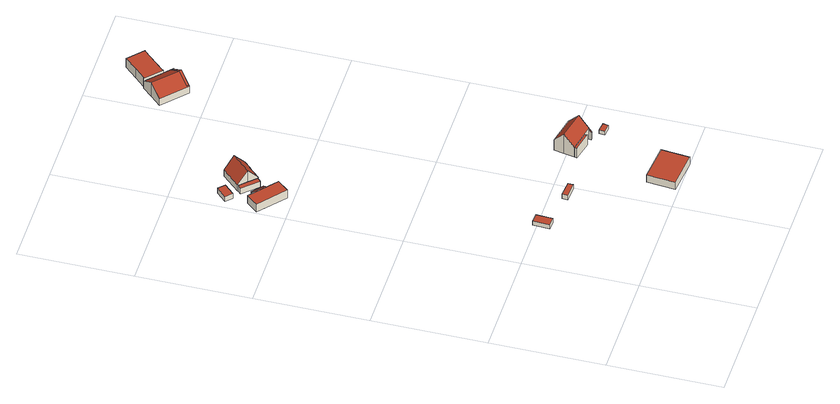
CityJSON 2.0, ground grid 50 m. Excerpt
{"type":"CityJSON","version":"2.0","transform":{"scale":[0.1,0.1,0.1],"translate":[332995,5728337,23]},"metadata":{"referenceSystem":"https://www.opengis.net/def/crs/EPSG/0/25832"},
"CityObjects":{
"building1":{"type":"Building","attributes":{"Geometrietyp2DReferenz":"3000","Gemeindeschluessel":"05170048","function":"31001_2723","roofType":"1000","measuredHeight":2.19},"address":[{"country":"Germany","locality":"Wesel","thoroughfareNumber":"171","thoroughfareName":"Reeser Landstraße"}],"geometry":[{"type":"Solid","lod":"2","boundaries":[[[[0,1,2,3]],[[4,5,1,0]],[[6,7,5,4]],[[3,2,7,6]],[[4,0,3,6]],[[1,5,7,2]]]],"semantics":{"surfaces":[{"type":"WallSurface"},{"type":"RoofSurface"},{"type":"GroundSurface"}],"values":[[0,0,0,0,1,2]]}}]},
"building2":{"type":"Building","attributes":{"Geometrietyp2DReferenz":"3000","Gemeindeschluessel":"05170048","function":"31001_2741","roofType":"1000","measuredHeight":4.2},"address":[{"country":"Germany","locality":"Wesel","thoroughfareNumber":"2","thoroughfareName":"Heideweg"}],"geometry":[{"type":"Solid","lod":"2","boundaries":[[[[8,9,10,11]],[[12,13,9,8]],[[14,15,13,12]],[[11,10,15,14]],[[12,8,11,14]],[[9,13,15,10]]]],"semantics":{"surfaces":[{"type":"WallSurface"},{"type":"RoofSurface"},{"type":"GroundSurface"}],"values":[[0,0,0,0,1,2]]}}]},
"building3":{"type":"Building","attributes":{"Geometrietyp2DReferenz":"3000","Gemeindeschluessel":"05170048","function":"31001_2723","roofType":"1000","measuredHeight":2.51},"address":[{"country":"Germany","locality":"Wesel","thoroughfareNumber":"171","thoroughfareName":"Reeser Landstraße"}],"geometry":[{"type":"Solid","lod":"2","boundaries":[[[[16,17,18,19]],[[20,21,17,16]],[[22,23,21,20]],[[19,18,23,22]],[[20,16,19,22]],[[17,21,23,18]]]],"semantics":{"surfaces":[{"type":"WallSurface"},{"type":"RoofSurface"},{"type":"GroundSurface"}],"values":[[0,0,0,0,1,2]]}}]},
"building4":{"type":"Building","attributes":{"Geometrietyp2DReferenz":"3000","Gemeindeschluessel":"05170048","function":"31001_2463","roofType":"1000","measuredHeight":2.63},"address":[{"country":"Germany","locality":"Wesel","thoroughfareNumber":"2","thoroughfareName":"Heideweg"}],"geometry":[{"type":"Solid","lod":"2","boundaries":[[[[24,25,26,27]],[[28,29,25,24]],[[30,31,29,28]],[[27,26,31,30]],[[28,24,27,30]],[[25,29,31,26]]]],"semantics":{"surfaces":[{"type":"WallSurface"},{"type":"RoofSurface"},{"type":"GroundSurface"}],"values":[[0,0,0,0,1,2]]}}]},
"building5":{"type":"Building","attributes":{"Geometrietyp2DReferenz":"3000","Gemeindeschluessel":"05170048","function":"51009_1610","roofType":"3100","measuredHeight":2.92},"geometry":[{"type":"Solid","lod":"2","boundaries":[[[[32,33,34,35]],[[36,37,33,32]],[[38,39,37,36]],[[35,34,39,38]],[[32,40,36]],[[38,41,35]],[[35,41,40,32]],[[36,40,41,38]],[[33,37,39,34]]]],"semantics":{"surfaces":[{"type":"WallSurface"},{"type":"RoofSurface"},{"type":"GroundSurface"}],"values":[[0,0,0,0,0,0,1,1,2]]}}]},
"building6":{"type":"Building","attributes":{"Gemeindeschluessel":"05170048","Geometrietyp2DReferenz":"3000","function":"31001_1010"},"address":[{"country":"Germany","locality":"Wesel","thoroughfareNumber":"2","thoroughfareName":"Heideweg"}],"children":["building6-1","building6-2"]},
"building6-1":{"type":"BuildingPart","attributes":{"roofType":"3100","measuredHeight":8.94},"parents":["building6"],"geometry":[{"type":"MultiSurface","lod":"2","boundaries":[[[42,43,44,45]],[[46,47,48,49]],[[50,51,47,46]],[[52,53,51,50]],[[54,55,53,52]],[[56,57,55,54]],[[58,59,57,56]],[[45,44,59,58]],[[42,45,58,56,54,52,60]],[[50,46,49,60,52]],[[43,61,48,47,51,53,55,57,59,44]],[[42,60,62,63]],[[64,61,43,65]],[[63,62,64,65]],[[64,66,48,61]],[[60,49,67,62]],[[62,67,66,64]]],"semantics":{"surfaces":[{"type":"WallSurface"},{"type":"RoofSurface"},{"type":"GroundSurface"},{"type":"ClosureSurface"}],"values":[0,0,0,0,0,0,0,0,1,1,2,0,0,3,0,0,3]}}]},
"building6-2":{"type":"BuildingPart","attributes":{"roofType":"1000","measuredHeight":2.97},"address":[{"country":"Germany","locality":"Wesel","thoroughfareNumber":"2","thoroughfareName":"Heideweg"}],"parents":["building6"],"geometry":[{"type":"MultiSurface","lod":"2","boundaries":[[[68,69,65,63]],[[70,71,69,68]],[[67,66,71,70]],[[68,63,67,70]],[[65,69,71,66]],[[62,63,65,64]],[[67,62,64,66]]],"semantics":{"surfaces":[{"type":"WallSurface"},{"type":"RoofSurface"},{"type":"GroundSurface"},{"type":"ClosureSurface"}],"values":[0,0,0,1,2,3,3]}}]},
"building7":{"type":"Building","attributes":{"Geometrietyp2DReferenz":"3000","Gemeindeschluessel":"05170048","function":"31001_2540","roofType":"1000","measuredHeight":3.98},"address":[{"country":"Germany","locality":"Wesel","thoroughfareNumber":"173","thoroughfareName":"Reeser Landstraße"}],"geometry":[{"type":"Solid","lod":"2","boundaries":[[[[72,73,74,75]],[[76,77,73,72]],[[78,79,77,76]],[[75,74,79,78]],[[76,72,75,78]],[[73,77,79,74]]]],"semantics":{"surfaces":[{"type":"WallSurface"},{"type":"RoofSurface"},{"type":"GroundSurface"}],"values":[[0,0,0,0,1,2]]}}]},
"building8":{"type":"Building","attributes":{"Gemeindeschluessel":"05170048","Geometrietyp2DReferenz":"3000","function":"31001_1010"},"address":[{"country":"Germany","locality":"Wesel","thoroughfareNumber":"171","thoroughfareName":"Reeser Landstraße"}],"children":["building8-1","building8-2"]},
"building8-1":{"type":"BuildingPart","attributes":{"roofType":"3100","measuredHeight":10.47},"parents":["building8"],"geometry":[{"type":"Solid","lod":"2","boundaries":[[[[80,81,82,83]],[[84,85,81,80]],[[86,87,88,89]],[[90,91,87,86]],[[92,93,91,90]],[[94,95,93,92]],[[96,97,95,94]],[[83,82,97,96]],[[89,84,80,83,96,94,86]],[[92,90,86,94]],[[81,85,88,87,91,93,95,97,82]],[[89,88,85,84]]]],"semantics":{"surfaces":[{"type":"WallSurface"},{"type":"RoofSurface"},{"type":"GroundSurface"},{"type":"ClosureSurface"}],"values":[[0,0,0,0,0,0,0,0,1,1,2,3]]}}]},
"building8-2":{"type":"BuildingPart","attributes":{"roofType":"1000","measuredHeight":5.4},"parents":["building8"],"geometry":[{"type":"Solid","lod":"2","boundaries":[[[[89,88,98,99]],[[100,101,85,84]],[[99,98,101,100]],[[84,89,99,100]],[[88,85,101,98]],[[84,85,88,89]]]],"semantics":{"surfaces":[{"type":"WallSurface"},{"type":"RoofSurface"},{"type":"GroundSurface"},{"type":"ClosureSurface"}],"values":[[0,0,0,1,2,3]]}}]},
"building9":{"type":"Building","attributes":{"Geometrietyp2DReferenz":"3000","Gemeindeschluessel":"05170048","function":"31001_2723","roofType":"1000","measuredHeight":1.96},"address":[{"country":"Germany","locality":"Wesel","thoroughfareNumber":"171","thoroughfareName":"Reeser Landstraße"}],"geometry":[{"type":"Solid","lod":"2","boundaries":[[[[102,103,104,105]],[[106,107,103,102]],[[108,109,107,106]],[[105,104,109,108]],[[106,102,105,108]],[[103,107,109,104]]]],"semantics":{"surfaces":[{"type":"WallSurface"},{"type":"RoofSurface"},{"type":"GroundSurface"}],"values":[[0,0,0,0,1,2]]}}]},
"building10":{"type":"Building","attributes":{"Gemeindeschluessel":"05170048","Geometrietyp2DReferenz":"3000","function":"31001_2100"},"address":[{"country":"Germany","locality":"Wesel","thoroughfareNumber":"6","thoroughfareName":"Heideweg"}],"children":["building10-1","building10-2"]},
"building10-1":{"type":"BuildingPart","attributes":{"roofType":"3100","measuredHeight":7.68},"parents":["building10"],"geometry":[{"type":"MultiSurface","lod":"2","boundaries":[[[110,111,112,113]],[[114,115,111,110]],[[116,117,115,114]],[[118,119,117,116]],[[120,121,119,118]],[[122,123,121,120]],[[124,125,123,122]],[[126,127,125,124]],[[128,129,130,131]],[[113,112,129,128]],[[113,128,131,132,133,110]],[[134,126,124,122,120,118,116,114,110,133]],[[111,115,117,119,121,123,125,127,135,136,137,130,129,112]],[[126,134,138,139]],[[135,127,139,138]],[[134,140,138]],[[141,136,135,138]],[[140,133,141,138]],[[132,142,143]],[[141,142,137,136]],[[133,143,142,141]],[[132,131,144,142]],[[130,137,142,144]]],"semantics":{"surfaces":[{"type":"WallSurface"},{"type":"RoofSurface"},{"type":"GroundSurface"},{"type":"ClosureSurface"}],"values":[0,0,0,0,0,0,0,0,0,0,1,1,2,0,3,0,3,3,0,3,3,0,3]}}]},
"building10-2":{"type":"BuildingPart","attributes":{"roofType":"3100","measuredHeight":7.77},"address":[{"country":"Germany","locality":"Wesel","thoroughfareNumber":"6","thoroughfareName":"Heideweg"}],"parents":["building10"],"geometry":[{"type":"MultiSurface","lod":"2","boundaries":[[[144,145,146,139]],[[139,147,144]],[[138,133,147,139]],[[144,147,133,142]],[[146,145,148,149]],[[135,127,146,149]],[[138,139,127,135]],[[130,137,148,145]],[[144,142,137,130]],[[137,136,135,149,148]],[[141,138,135,136]],[[142,141,136,137]],[[140,133,143,133]],[[141,133,140,138]],[[142,143,133,141]]],"semantics":{"surfaces":[{"type":"WallSurface"},{"type":"RoofSurface"},{"type":"GroundSurface"},{"type":"ClosureSurface"}],"values":[0,0,1,1,2,0,3,0,3,0,3,3,0,3,3]}}]},
"building11":{"type":"Building","attributes":{"Geometrietyp2DReferenz":"3000","Gemeindeschluessel":"05170048","function":"31001_1010","roofType":"1000","measuredHeight":4.82},"address":[{"country":"Germany","locality":"Wesel","thoroughfareNumber":"6","thoroughfareName":"Heideweg"}],"geometry":[{"type":"Solid","lod":"2","boundaries":[[[[150,151,152,153]],[[154,155,151,150]],[[156,157,155,154]],[[158,159,157,156]],[[160,161,159,158]],[[162,163,161,160]],[[164,165,163,162]],[[166,167,165,164]],[[168,169,167,166]],[[170,171,169,168]],[[172,173,171,170]],[[153,152,173,172]],[[170,168,166,164,162,160,158,156,154,150,153,172]],[[151,155,157,159,161,163,165,167,169,171,173,152]]]],"semantics":{"surfaces":[{"type":"WallSurface"},{"type":"RoofSurface"},{"type":"GroundSurface"}],"values":[[0,0,0,0,0,0,0,0,0,0,0,0,1,2]]}}]}
},
"vertices":[
[263,440,40],[263,440,18],[266,514,18],[266,514,40],[222,442,40],[222,442,18],[225,516,40],[225,516,18],
[4,1625,52],[4,1625,10],[122,1527,10],[122,1527,52],[47,1675,52],[47,1675,10],[164,1577,52],[164,1577,10],
[480,415,43],[480,415,18],[481,439,18],[481,439,43],[411,419,43],[411,419,18],[411,444,43],[411,444,18],
[100,1785,37],[100,1785,11],[73,1810,11],[73,1810,37],[58,1741,37],[58,1741,11],[31,1766,37],[31,1766,11],
[78,1650,31],[78,1650,11],[123,1612,11],[123,1612,31],[97,1674,31],[97,1674,11],[143,1635,31],[143,1635,11],[87,1662,40],[133,1624,40],
[171,1667,48],[171,1667,10],[173,1665,10],[173,1665,45],[106,1734,45],[106,1734,10],[107,1733,10],[107,1733,46],[179,1813,45],[179,1813,10],[215,1781,100],[215,1781,10],[254,1745,40],[254,1745,10],[225,1714,39],[225,1714,10],[221,1717,45],[221,1717,10],[140,1700,100],[140,1700,10],[140,1700,41],[171,1667,41],[140,1700,11],[171,1667,11],[107,1733,11],[107,1733,41],
[155,1652,41],[155,1652,11],[91,1718,41],[91,1718,11],
[781,127,43],[781,127,3],[618,143,3],[618,143,43],[769,2,43],[769,2,3],[606,17,43],[606,17,3],
[791,437,72],[791,437,18],[788,425,18],[788,425,59],[755,444,72],[755,444,18],[678,510,123],[678,510,18],[668,463,18],[668,463,72],[688,556,72],[688,556,18],[815,529,72],[815,529,18],[805,482,123],[805,482,18],[792,424,59],[792,424,18],
[665,452,18],[665,452,72],[753,432,72],[753,432,18],
[872,375,37],[872,375,17],[875,401,17],[875,401,37],[831,380,37],[831,380,17],[833,406,37],[833,406,17],
[567,2228,84],[567,2228,7],[524,2183,7],[524,2183,44],[610,2275,44],[610,2275,7],[612,2273,44],[612,2273,7],[611,2272,44],[611,2272,7],[678,2210,45],[678,2210,7],[680,2211,44],[680,2211,7],[716,2178,44],[716,2178,7],[713,2175,47],[713,2175,7],[630,2085,44],[630,2085,7],[633,2088,7],[633,2088,47],[624,2096,47],[664,2139,84],[704,2183,47],[704,2183,7],[664,2139,7],[624,2096,7],[704,2183,46],[713,2175,46],[679,2155,70],[664,2139,46],[624,2096,46],[652,2126,73],[633,2088,46],
[633,2088,6],[713,2175,6],[673,2131,84],[624,2096,6],[704,2183,6],
[655,2320,59],[655,2320,11],[614,2276,11],[614,2276,59],[707,2376,59],[707,2376,11],[774,2315,59],[774,2315,11],[773,2313,59],[773,2313,11],[772,2313,59],[772,2313,11],[679,2213,59],[679,2213,11],[680,2212,59],[680,2212,11],[680,2211,59],[680,2211,11],[678,2210,59],[678,2210,11],[611,2272,59],[611,2272,11],[612,2273,59],[612,2273,11]
]}
